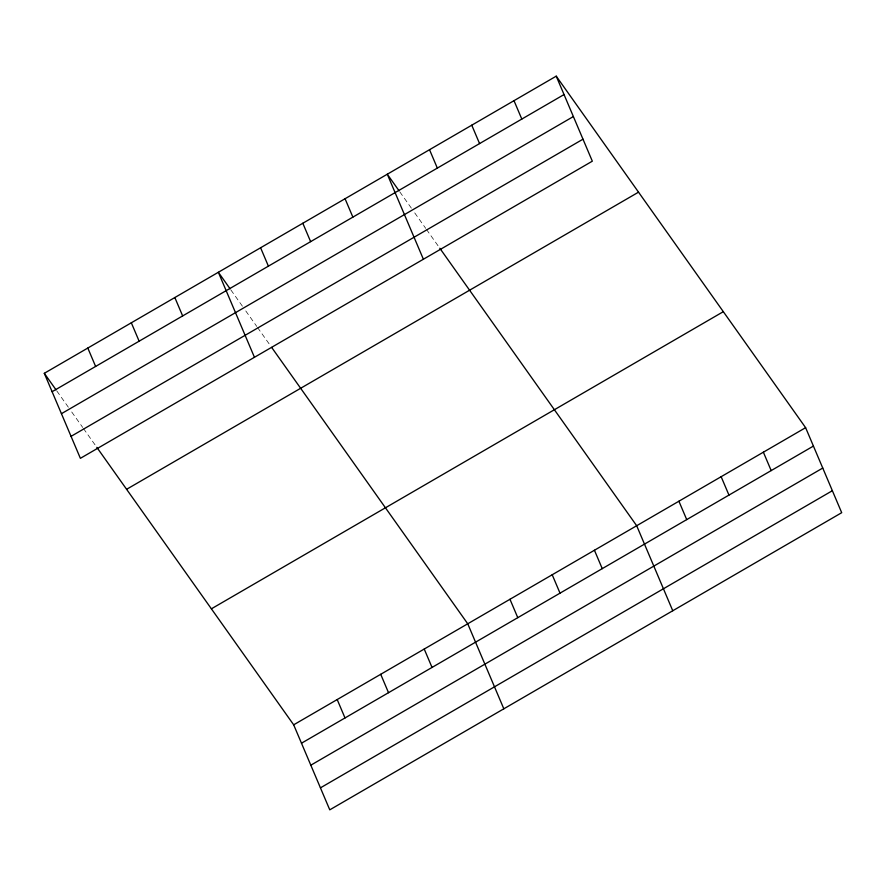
<?xml version="1.0" encoding="UTF-8"?>
<svg xmlns="http://www.w3.org/2000/svg" width="886" height="886" viewBox="0 0 886 886"><rect width="100%" height="100%" fill="white"/><g stroke="black" fill="none" stroke-linecap="round" stroke-linejoin="round"><path stroke-width="0.66" stroke-dasharray="4.43 3.32" d="M399.83 191.897L413.164 210.68M414.726 212.884L425.701 228.355M426.487 229.463L439.024 247.139M230.892 289.955L244.226 308.738M245.787 310.942L256.763 326.413M257.549 327.521L270.086 345.197M56.837 390.981L70.16 409.764M71.733 411.979L82.708 427.44M83.483 428.547L96.031 446.223"/><path stroke-width="1.33" d="M556.231 76.163L592.324 161.186L80.382 458.328L44.3 373.305L556.231 76.163L805.618 427.672L841.7 512.695L329.769 809.837L293.676 724.814L96.818 447.33M52.108 391.701L564.039 94.558M61.444 413.684L573.375 116.542M71.057 436.344L582.988 139.191M126.598 489.305L638.529 192.162M211.389 608.815L723.319 311.673M293.676 724.814L805.618 427.672M301.484 743.21L813.426 446.068M310.82 765.194L822.751 468.052M320.433 787.853L832.364 490.711M399.054 190.789L387.293 174.221L423.386 259.244M439.81 248.235L636.68 525.73L672.762 610.753M230.116 288.847L218.355 272.279L254.448 357.291M271.648 347.401L467.742 623.788L503.824 708.811M44.3 373.305L56.062 389.884M763.378 452.192L771.185 470.588M721.149 476.701L728.957 495.097M514.002 100.683L521.81 119.078M678.909 501.221L686.716 519.617M471.762 125.192L479.57 143.587M429.533 149.712L437.341 168.107M594.44 550.25L602.247 568.646M552.211 574.759L560.018 593.155M345.064 198.741L352.872 217.125M509.971 599.279L517.778 617.675M302.824 223.25L310.632 241.645M260.595 247.77L268.403 266.154M424.228 649.05L432.036 667.446M380.714 674.301L388.522 692.697M174.841 297.541L182.649 315.925M337.201 699.563L345.008 717.959M131.327 322.792L139.135 341.188M87.814 348.054L95.622 366.45"/></g></svg>
